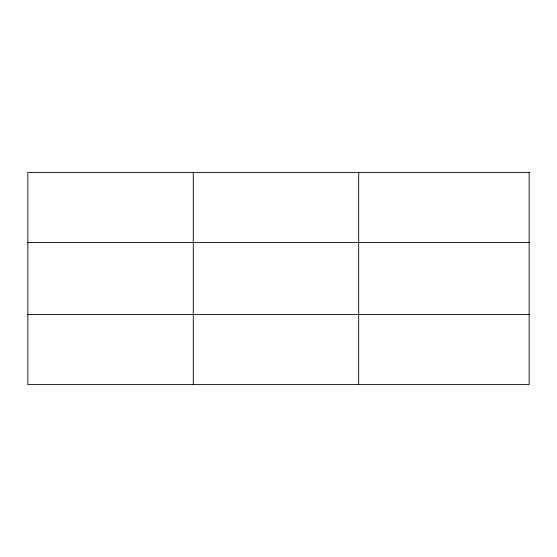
<?xml version="1.0" encoding="UTF-8"?>
<svg xmlns="http://www.w3.org/2000/svg" width="557" height="557" viewBox="0 0 557 557"><rect width="100%" height="100%" fill="white"/><g stroke="black" fill="none" stroke-linecap="round" stroke-linejoin="round"><path stroke-width="0.84" d="M193.279 384.608L193.279 172.392M358.708 384.608L358.708 172.392M27.85 242.42L529.15 242.42M27.85 314.573L529.15 314.573M529.15 172.392L529.15 384.608L27.85 384.608L27.85 172.392L529.15 172.392"/></g></svg>
